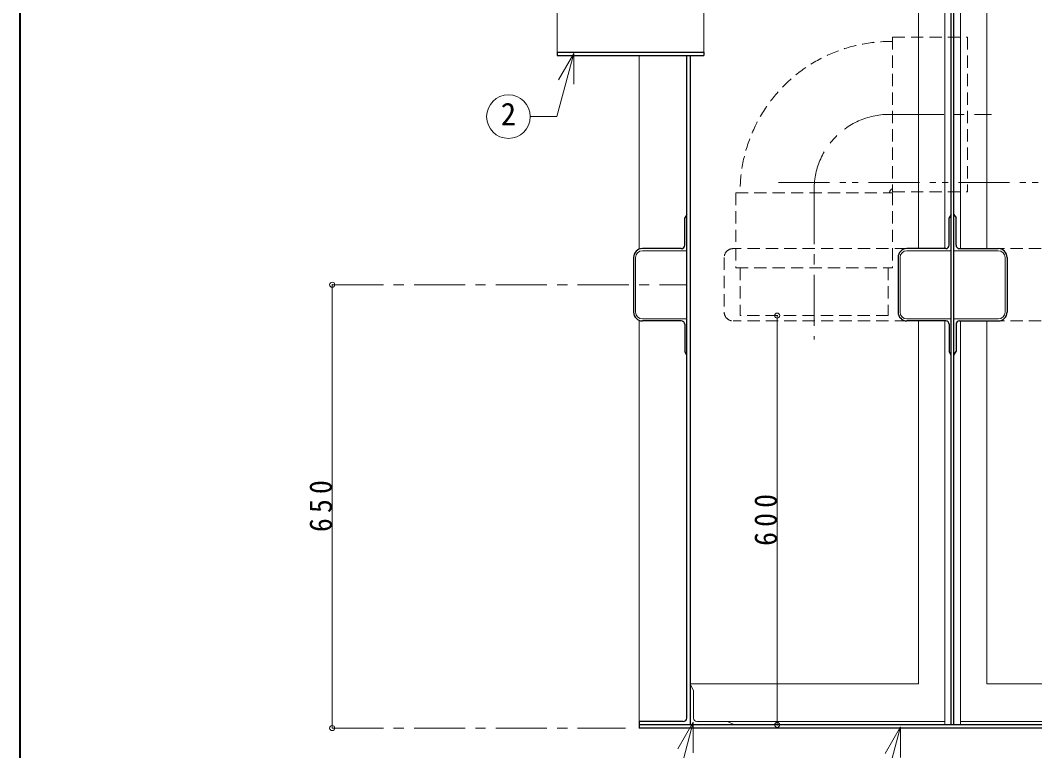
# Model space of a CAD drawing. Units: millimetres at full size, sheet at 1:15. Extents: x -3100 to 2975, y -2083 to 2132.
# Drawn here: x -3100 to -1612, y -1543 to -472 of the extents above; entities that cross this region are included whole.
import ezdxf
from ezdxf.enums import TextEntityAlignment as Align

# ---------------------------------------------------------------- set-up
doc = ezdxf.new("R2010")
doc.units = ezdxf.units.MM
doc.header["$LTSCALE"] = 15
doc.header["$PDMODE"] = 32
doc.header["$PDSIZE"] = 7.5
for name, pattern in [('CHAIN1', [8, 5, -1, 1, -1]), ('DASHED1', [1.8, 1.2, -0.6]), ('DOUBLE_CHAIN1', [8.8, 5, -1, 0.6, -0.6, 0.6, -1])]:
    doc.linetypes.add(name, pattern=pattern)
doc.layers.add('0-0____1', color=7, linetype='Continuous', lineweight=18)
doc.styles.add('ＭＳ ゴシック', font='')
doc.styles.get('ＭＳ ゴシック').set_extended_font_data('MS Gothic')

msp = doc.modelspace()

# ---------------------------------------------------------------- linework, layer by layer
at = {"layer": '0-0____1', "color": 1, "lineweight": 40}
msp.add_line((-3099.94, -2082.52), (-3099.94, 2132.48), dxfattribs=at)
at = {"layer": '0-0____1', "color": 4, "lineweight": 9}
for p, q in [((-1782.44, -806.77), (-1782.44, -160.02)), ((-1682.44, -806.77), (-1682.44, -160.02)), ((-2192.44, -523.52), (-2192.44, -807.77)), ((-2642.44, -859.77), (-2642.44, -1509.77)), ((-1989.77, -905.02), (-1989.77, -1505.02)), ((-2192.44, -911.77), (-2192.44, -1500.02)), ((-1782.44, -1445.02), (-1782.44, -912.77)), ((-1682.44, -1445.02), (-1682.44, -912.77)), ((-2117.44, -1445.02), (-1782.44, -1445.02)), ((-1682.44, -1445.02), (-1342.44, -1445.02)), ((-1743.94, -1500.02), (-2062.44, -1500.02)), ((-1297.44, -1500.02), (-1720.94, -1500.02))]:
    msp.add_line(p, q, dxfattribs=at)
at = {"layer": '0-0____1'}
for p, q in [((-1743.94, -160.02), (-1743.94, -806.77)), ((-1720.94, -164.02), (-1720.94, -806.77)), ((-2312.44, -518.67), (-2312.44, -301.37)), ((-2097.44, -518.67), (-2097.44, -301.37)), ((-2287.9, -520.55), (-2312.73, -613.21)), ((-2287.9, -520.55), (-2310.4, -559.52)), ((-2287.9, -520.55), (-2287.9, -565.55)), ((-2351.91, -613.21), (-2312.73, -613.21)), ((-2187.44, -809.77), (-2122.44, -809.77)), ((-1799.44, -809.77), (-1734.44, -809.77)), ((-1665.44, -809.77), (-1730.44, -809.77)), ((-2197.44, -899.77), (-2197.44, -819.77)), ((-1809.44, -899.77), (-1809.44, -819.77)), ((-1655.44, -899.77), (-1655.44, -819.77)), ((-2187.44, -909.77), (-2122.44, -909.77)), ((-1799.44, -909.77), (-1734.44, -909.77)), ((-1743.94, -912.77), (-1743.94, -1505.02)), ((-1665.44, -909.77), (-1730.44, -909.77)), ((-1720.94, -912.77), (-1720.94, -1505.02)), ((-2112.44, -1455.02), (-2117.44, -1445.02)), ((-2112.44, -1495.02), (-2112.44, -1455.02)), ((-2112.78, -1501.19), (-2142.57, -1612.35)), ((-2112.78, -1501.19), (-2135.28, -1540.16)), ((-2112.78, -1501.19), (-2112.78, -1546.19)), ((-2107.44, -1500.02), (-2062.44, -1500.02)), ((-2062.44, -1500.02), (-2052.44, -1505.02)), ((-1808.81, -1507.84), (-1836.56, -1611.4)), ((-1808.81, -1507.84), (-1831.31, -1546.81)), ((-1808.81, -1507.84), (-1808.81, -1552.84))]:
    msp.add_line(p, q, dxfattribs=at)
at = {"layer": '0-0____1', "color": 5, "lineweight": 25}
for p, q in [((-1734.44, -1505.02), (-1734.44, -165.02)), ((-1730.44, -1505.02), (-1730.44, -169.02)), ((-2312.44, -518.67), (-2097.44, -518.67)), ((-2312.44, -518.67), (-2312.44, -523.52)), ((-2097.44, -518.67), (-2097.44, -523.52)), ((-2312.44, -523.52), (-2097.44, -523.52)), ((-2122.44, -1495.02), (-2122.44, -523.52)), ((-2117.44, -523.52), (-2117.44, -1505.02)), ((-2122.44, -756.77), (-2125.44, -761.77)), ((-1734.44, -756.77), (-1737.44, -761.77)), ((-1730.44, -756.77), (-1727.44, -761.77)), ((-2125.44, -801.77), (-2125.44, -761.77)), ((-1737.44, -801.77), (-1737.44, -761.77)), ((-1727.44, -801.77), (-1727.44, -761.77)), ((-2130.44, -806.77), (-2187.44, -806.77)), ((-1742.44, -806.77), (-1799.44, -806.77)), ((-1722.44, -806.77), (-1665.44, -806.77)), ((-2200.44, -819.77), (-2200.44, -899.77)), ((-1812.44, -819.77), (-1812.44, -899.77)), ((-1652.44, -819.77), (-1652.44, -899.77)), ((-2130.44, -912.77), (-2187.44, -912.77)), ((-2125.44, -917.77), (-2125.44, -957.77)), ((-1742.44, -912.77), (-1799.44, -912.77)), ((-1737.44, -917.77), (-1737.44, -957.77)), ((-1727.44, -917.77), (-1727.44, -957.77)), ((-1722.44, -912.77), (-1665.44, -912.77)), ((-2122.44, -962.77), (-2125.44, -957.77)), ((-1734.44, -962.77), (-1737.44, -957.77)), ((-1730.44, -962.77), (-1727.44, -957.77)), ((-2192.44, -1500.02), (-2192.44, -1510.02)), ((-2127.44, -1500.02), (-2192.44, -1500.02)), ((157.56, -1505.02), (-2192.44, -1505.02)), ((157.56, -1510.02), (-2192.44, -1510.02))]:
    msp.add_line(p, q, dxfattribs=at)
at = {"layer": '0-0____1', "color": 4, "linetype": 'DASHED1', "lineweight": 9}
for p, q in [((-1820.44, -496.72), (-1820.44, -723.32)), ((-2050.44, -725.02), (-1820.44, -725.02)), ((-1820.44, -723.32), (-1710.44, -723.32)), ((-1820.44, -725.02), (-1820.44, -835.02)), ((-1799.44, -806.77), (-2054.44, -806.77)), ((-1359.44, -806.77), (-1665.44, -806.77)), ((-2067.44, -819.77), (-2067.44, -899.77)), ((-2044.09, -835.02), (-2044.09, -905.02)), ((-1826.79, -835.02), (-1826.79, -905.02)), ((-1826.79, -905.02), (-2044.09, -905.02)), ((-1799.44, -912.77), (-2054.44, -912.77)), ((-1359.44, -912.77), (-1665.44, -912.77))]:
    msp.add_line(p, q, dxfattribs=at)
at = {"layer": '0-0____1', "color": 4, "linetype": 'CHAIN1', "lineweight": 9}
for p, q in [((-1820.44, -610.02), (-1675.44, -610.02)), ((-1935.44, -725.02), (-1935.44, -940.02)), ((-2642.44, -859.77), (-2122.44, -859.77)), ((-2642.44, -1509.77), (-2212.44, -1509.77))]:
    msp.add_line(p, q, dxfattribs=at)
at = {"layer": '0-0____1', "color": 4, "linetype": 'DOUBLE_CHAIN1', "lineweight": 9}
msp.add_line((-196.94, -710.02), (-1999.96, -710.02), dxfattribs=at)
at = {"layer": '0-0____1', "color": 4, "linetype": 'DASHED1', "lineweight": 9}
for points in [[(-1820.44, -496.72), (-1710.44, -496.72), (-1710.44, -723.32)], [(-2050.44, -725.02), (-2050.44, -835.02), (-1820.44, -835.02)]]:
    msp.add_lwpolyline(points, dxfattribs=at)
at = {"layer": '0-0____1'}
msp.add_circle((-2383.91, -613.21), 32, dxfattribs=at)
at = {"layer": '0-0____1', "color": 4, "linetype": 'DASHED1', "lineweight": 9}
for centre, radius, start, end in [((-1823.87, -723.27), 220.23, 89.10832, 180.4545), ((-1817.29, -725.85), 7.85, 113.68373, 173.88686), ((-2054.44, -819.77), 13, 90, 180), ((-2054.44, -899.77), 13, 180, 270)]:
    msp.add_arc(centre, radius, start, end, dxfattribs=at)
at = {"layer": '0-0____1', "color": 4, "linetype": 'CHAIN1', "lineweight": 9}
msp.add_arc((-1825.46, -719.99), 110.09, 87.38533, 182.61467, dxfattribs=at)
at = {"layer": '0-0____1', "color": 5, "lineweight": 25}
for centre, radius, start, end in [((-2130.44, -801.77), 5, 270, 0), ((-1742.44, -801.77), 5, 270, 0), ((-1722.44, -801.77), 5, 180, 270), ((-2187.44, -819.77), 13, 90, 180), ((-1799.44, -819.77), 13, 90, 180), ((-1665.44, -819.77), 13, 0, 90), ((-2187.44, -899.77), 13, 180, 270), ((-1799.44, -899.77), 13, 180, 270), ((-1665.44, -899.77), 13, 270, 0), ((-2130.44, -917.77), 5, 0, 90), ((-1742.44, -917.77), 5, 0, 90), ((-1722.44, -917.77), 5, 90, 180), ((-2127.44, -1495.02), 5, 270, 0)]:
    msp.add_arc(centre, radius, start, end, dxfattribs=at)
at = {"layer": '0-0____1'}
for centre, radius, start, end in [((-2187.44, -819.77), 10, 90, 180), ((-1799.44, -819.77), 10, 90, 180), ((-1665.44, -819.77), 10, 0, 90), ((-2187.44, -899.77), 10, 180, 270), ((-1799.44, -899.77), 10, 180, 270), ((-1665.44, -899.77), 10, 270, 0), ((-2107.44, -1495.02), 5, 180, 270)]:
    msp.add_arc(centre, radius, start, end, dxfattribs=at)
at = {"layer": '0-0____1', "color": 4}
for p in [(-2642.44, -859.77), (-1989.77, -905.02), (-1989.77, -1505.02), (-2642.44, -1509.77)]:
    msp.add_point(p, dxfattribs=at)

# ---------------------------------------------------------------- texts
at = {"layer": '0-0____1', "style": 'ＭＳ ゴシック'}
msp.add_text('2', height=32.99, dxfattribs=at).set_placement((-2395.16, -635.71), align=Align.BOTTOM_LEFT)
at = {"layer": '0-0____1', "char_height": 32.99, "attachment_point": 7, "rotation": 90, "style": 'ＭＳ ゴシック'}
for s, insert in [('\\T1.38;\\W0.9;650', (-2642.44, -1222.27)), ('\\T1.38;\\W0.9;600', (-1989.77, -1242.52))]:
    msp.add_mtext(s, dxfattribs=dict(at, insert=insert))

doc.saveas('drawing.dxf')
